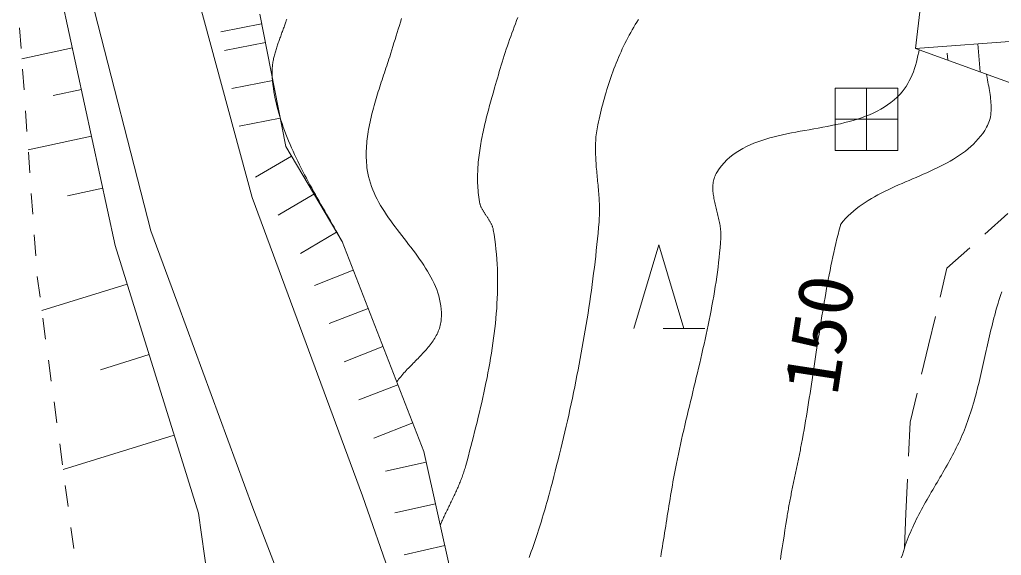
# Model space of a CAD drawing. Units: millimetres, scale not verified. Extents: x 40000 to 680000, y 20000 to 380000.
# Drawn here: x 170600 to 194112, y 255223 to 268062 of the extents above; entities that cross this region are included whole.
import ezdxf
from ezdxf.enums import TextEntityAlignment as Align

# ---------------------------------------------------------------- set-up
doc = ezdxf.new("R2010")
doc.units = ezdxf.units.MM
doc.header["$LTSCALE"] = 1000
doc.layers.add('M-BGD', color=7, linetype='Continuous', lineweight=13)
doc.layers.add('M-BMK-ROW', color=30, linetype='Continuous', lineweight=13)
doc.styles.add('ＭＳ ゴシック', font='')
doc.styles.get('ＭＳ ゴシック').set_extended_font_data('MS Gothic')

msp = doc.modelspace()

# ---------------------------------------------------------------- linework, layer by layer
at = {"layer": 'M-BGD'}
for p, q in [((171118, 270826), (172889, 262649)), ((171769, 270712), (173742, 262999)), ((174392, 270363), (176169, 263797)), ((192056, 267372), (226235, 269906)), ((192056, 267372), (192173, 268384)), ((176352, 268192), (176975, 265020)), ((170600, 267865), (170635, 267369)), ((176396, 267965), (175415, 267773)), ((171863, 267384), (170652, 267122)), ((176485, 267512), (175504, 267320)), ((192056, 267372), (195663, 266055)), ((193552, 267483), (193602, 266808)), ((192829, 267090), (192816, 267259)), ((170670, 266872), (170705, 266376)), ((172079, 266388), (171402, 266241)), ((176663, 266606), (175682, 266413)), ((170740, 265879), (170775, 265383)), ((176841, 265700), (175860, 265507)), ((172321, 265273), (170806, 264945)), ((176975, 265020), (178322, 262742)), ((170810, 264887), (170845, 264390)), ((177109, 264792), (176249, 264283)), ((170880, 263894), (170916, 263397)), ((172590, 264026), (171744, 263843)), ((177648, 263881), (176788, 263372)), ((176169, 263797), (178809, 256647)), ((194267, 263418), (193719, 262924)), ((170951, 262901), (170986, 262405)), ((178187, 262970), (177327, 262461)), ((172889, 262649), (174881, 256231)), ((178322, 262742), (180282, 257710)), ((185310, 260663), (185910, 262663)), ((185910, 262663), (186510, 260663)), ((192807, 262102), (193354, 262595)), ((178589, 262056), (177658, 261693)), ((192807, 262102), (192642, 261411)), ((171021, 261908), (171088, 261407)), ((173175, 261726), (171130, 261091)), ((178946, 261141), (178014, 260778)), ((171155, 260906), (171223, 260404)), ((192367, 260259), (192532, 260950)), ((186010, 260663), (187010, 260663)), ((179302, 260226), (178370, 259863)), ((192367, 260259), (192202, 259569)), ((171290, 259903), (171357, 259401)), ((173700, 260035), (172535, 259673)), ((179658, 259311), (178727, 258948)), ((191927, 258417), (192092, 259108)), ((171424, 258900), (171492, 258399)), ((180015, 258396), (179083, 258033)), ((191927, 258417), (191889, 257597)), ((174299, 258107), (171641, 257282)), ((171559, 257897), (171626, 257396)), ((180282, 257710), (181287, 253202)), ((180338, 257460), (179362, 257242)), ((191827, 256229), (191865, 257049)), ((171693, 256895), (171761, 256393)), ((178809, 256647), (180131, 252880)), ((176188, 256359), (177921, 251849)), ((180561, 256458), (179585, 256240)), ((174881, 256231), (175726, 250328)), ((191827, 256229), (191790, 255408)), ((171828, 255892), (171895, 255391)), ((180785, 255456), (179809, 255238))]:
    msp.add_line(p, q, dxfattribs=at)
for points in [[(178332, 262732), (178332, 262733), (178331, 262734), (178330, 262734), (178330, 262735), (178329, 262736), (178329, 262737), (178328, 262738), (178327, 262739), (178327, 262740), (178326, 262741), (178325, 262742), (178325, 262742), (178324, 262743), (178323, 262744), (178323, 262745), (178322, 262746), (178321, 262747), (178321, 262748), (178320, 262749), (178319, 262749), (178319, 262750), (178318, 262751), (178318, 262752), (178317, 262753), (178316, 262754), (178316, 262755), (178315, 262756), (178314, 262757), (178314, 262757), (178313, 262758), (178312, 262759), (178312, 262760), (178311, 262761), (178311, 262762), (178310, 262763), (178309, 262764), (178309, 262765), (178308, 262766), (178308, 262766), (178307, 262767), (178307, 262768), (178306, 262769), (178305, 262770), (178305, 262771), (178304, 262772), (178304, 262773), (178303, 262774), (178303, 262775), (178260, 262852), (178217, 262930), (178173, 263008), (178129, 263085), (178085, 263163), (178041, 263241), (177996, 263319), (177951, 263397), (177907, 263476), (177862, 263554), (177817, 263632), (177773, 263711), (177728, 263790), (177684, 263868), (177640, 263947), (177596, 264027), (177552, 264106), (177509, 264185), (177467, 264265), (177425, 264345), (177383, 264425), (177342, 264505), (177302, 264585), (177262, 264666), (177223, 264747), (177185, 264828), (177147, 264909), (177111, 264991), (177076, 265073), (177041, 265155), (177008, 265237), (176975, 265320), (176944, 265403), (176914, 265486), (176885, 265569), (176858, 265653), (176832, 265737), (176807, 265822), (176784, 265907), (176762, 265992), (176742, 266077), (176723, 266163), (176706, 266249), (176691, 266335), (176677, 266422), (176666, 266509), (176656, 266597), (176648, 266685), (176646, 266713), (176645, 266741), (176644, 266769), (176644, 266796), (176644, 266824), (176645, 266852), (176647, 266879), (176649, 266907), (176652, 266935), (176655, 266962), (176659, 266990), (176663, 267017), (176667, 267045), (176672, 267072), (176678, 267100), (176683, 267127), (176689, 267155), (176696, 267182), (176703, 267209), (176710, 267237), (176717, 267264), (176725, 267291), (176733, 267318), (176741, 267346), (176750, 267373), (176758, 267400), (176767, 267427), (176776, 267454), (176786, 267481), (176795, 267508), (176804, 267535), (176814, 267562), (176824, 267589), (176834, 267616), (176844, 267643), (176853, 267669), (176863, 267696), (176873, 267723), (176883, 267750), (176893, 267777), (176903, 267803), (176913, 267830), (176923, 267857), (176932, 267883), (176942, 267910), (176951, 267936), (176961, 267963), (176970, 267989), (176976, 268006), (176981, 268022), (176987, 268038), (176993, 268055), (176999, 268071)], [(179631, 259381), (179654, 259412), (179677, 259443), (179701, 259473), (179726, 259504), (179751, 259534), (179777, 259564), (179804, 259594), (179830, 259623), (179858, 259653), (179885, 259682), (179913, 259711), (179941, 259740), (179969, 259769), (179998, 259798), (180026, 259827), (180055, 259856), (180084, 259885), (180112, 259914), (180141, 259943), (180169, 259972), (180197, 260002), (180225, 260031), (180252, 260060), (180280, 260090), (180306, 260119), (180333, 260149), (180359, 260179), (180384, 260209), (180409, 260240), (180433, 260270), (180456, 260301), (180479, 260332), (180500, 260364), (180521, 260395), (180541, 260427), (180560, 260460), (180579, 260493), (180596, 260526), (180612, 260559), (180626, 260593), (180640, 260628), (180652, 260663), (180663, 260698), (180673, 260734), (180681, 260770), (180688, 260807), (180694, 260844), (180697, 260882), (180702, 260965), (180701, 261046), (180697, 261127), (180688, 261206), (180675, 261285), (180659, 261363), (180638, 261440), (180615, 261517), (180588, 261593), (180558, 261668), (180525, 261742), (180489, 261816), (180451, 261890), (180411, 261963), (180368, 262035), (180324, 262107), (180277, 262179), (180229, 262251), (180179, 262322), (180129, 262393), (180077, 262464), (180024, 262534), (179970, 262605), (179916, 262675), (179862, 262746), (179807, 262817), (179753, 262887), (179698, 262958), (179644, 263029), (179591, 263100), (179538, 263171), (179486, 263243), (179435, 263315), (179385, 263387), (179337, 263460), (179291, 263533), (179246, 263607), (179203, 263681), (179163, 263756), (179125, 263832), (179089, 263908), (179056, 263985), (179026, 264062), (178999, 264141), (178975, 264220), (178955, 264300), (178938, 264381), (178925, 264463), (178918, 264520), (178912, 264577), (178908, 264634), (178905, 264691), (178903, 264748), (178902, 264806), (178902, 264863), (178903, 264920), (178906, 264977), (178909, 265034), (178914, 265091), (178919, 265148), (178925, 265205), (178932, 265262), (178940, 265319), (178949, 265376), (178958, 265433), (178969, 265490), (178979, 265547), (178991, 265604), (179003, 265660), (179016, 265717), (179030, 265774), (179044, 265831), (179059, 265887), (179074, 265944), (179089, 266001), (179105, 266057), (179121, 266113), (179138, 266170), (179155, 266226), (179172, 266282), (179190, 266339), (179208, 266395), (179226, 266451), (179244, 266507), (179262, 266563), (179280, 266619), (179299, 266674), (179317, 266730), (179336, 266786), (179354, 266841), (179372, 266897), (179391, 266952), (179409, 267007), (179427, 267062), (179444, 267117), (179462, 267172), (179488, 267255), (179514, 267337), (179540, 267420), (179565, 267503), (179591, 267587), (179617, 267670), (179643, 267754), (179669, 267837), (179695, 267921), (179722, 268004), (179748, 268088)], [(180674, 255951), (180687, 255981), (180700, 256010), (180713, 256040), (180727, 256069), (180740, 256099), (180754, 256128), (180767, 256158), (180781, 256187), (180795, 256216), (180809, 256245), (180823, 256275), (180837, 256304), (180851, 256333), (180865, 256362), (180879, 256391), (180893, 256421), (180908, 256450), (180922, 256479), (180936, 256508), (180950, 256537), (180964, 256567), (180978, 256596), (180992, 256625), (181006, 256654), (181020, 256684), (181033, 256713), (181047, 256742), (181060, 256772), (181074, 256801), (181087, 256831), (181100, 256860), (181113, 256890), (181125, 256920), (181138, 256950), (181150, 256979), (181162, 257009), (181174, 257039), (181185, 257069), (181196, 257100), (181207, 257130), (181218, 257160), (181229, 257191), (181239, 257221), (181249, 257252), (181258, 257283), (181267, 257314), (181276, 257345), (181285, 257376), (181315, 257491), (181346, 257606), (181376, 257721), (181406, 257836), (181437, 257952), (181467, 258068), (181496, 258184), (181526, 258301), (181555, 258418), (181583, 258535), (181611, 258652), (181639, 258769), (181666, 258887), (181693, 259004), (181719, 259122), (181744, 259240), (181769, 259358), (181793, 259476), (181816, 259595), (181839, 259713), (181860, 259832), (181880, 259950), (181900, 260069), (181919, 260188), (181936, 260307), (181952, 260425), (181968, 260544), (181982, 260663), (181994, 260782), (182006, 260901), (182016, 261020), (182025, 261138), (182032, 261257), (182038, 261376), (182043, 261495), (182046, 261613), (182047, 261732), (182047, 261850), (182045, 261968), (182041, 262087), (182035, 262205), (182028, 262322), (182019, 262440), (182008, 262558), (181994, 262675), (181979, 262793), (181962, 262910), (181943, 263027), (181940, 263042), (181937, 263057), (181933, 263072), (181928, 263087), (181924, 263101), (181918, 263116), (181913, 263130), (181907, 263144), (181900, 263158), (181893, 263172), (181886, 263186), (181879, 263200), (181871, 263214), (181864, 263228), (181856, 263241), (181847, 263255), (181839, 263268), (181830, 263282), (181822, 263295), (181813, 263308), (181804, 263321), (181795, 263335), (181786, 263348), (181777, 263361), (181768, 263375), (181759, 263388), (181750, 263401), (181741, 263414), (181732, 263428), (181723, 263441), (181715, 263454), (181706, 263468), (181698, 263481), (181690, 263495), (181682, 263509), (181675, 263522), (181667, 263536), (181660, 263550), (181654, 263564), (181647, 263578), (181641, 263593), (181636, 263607), (181631, 263621), (181626, 263636), (181622, 263651), (181618, 263666), (181614, 263681), (181612, 263696), (181603, 263751), (181595, 263807), (181588, 263862), (181583, 263917), (181578, 263973), (181574, 264028), (181571, 264084), (181569, 264139), (181567, 264195), (181567, 264251), (181567, 264307), (181568, 264363), (181570, 264418), (181573, 264474), (181576, 264530), (181580, 264586), (181585, 264642), (181591, 264698), (181597, 264754), (181603, 264810), (181611, 264866), (181618, 264922), (181627, 264978), (181636, 265034), (181645, 265090), (181655, 265145), (181665, 265201), (181676, 265257), (181688, 265313), (181699, 265368), (181711, 265424), (181724, 265480), (181736, 265535), (181750, 265590), (181763, 265646), (181776, 265701), (181790, 265756), (181805, 265811), (181819, 265866), (181833, 265921), (181848, 265975), (181863, 266030), (181878, 266085), (181893, 266139), (181908, 266193), (181923, 266247), (181939, 266301), (181954, 266355), (181976, 266431), (181998, 266508), (182020, 266585), (182042, 266662), (182065, 266738), (182088, 266815), (182111, 266892), (182134, 266969), (182158, 267046), (182182, 267123), (182206, 267200), (182231, 267277), (182256, 267354), (182282, 267430), (182308, 267507), (182334, 267583), (182361, 267659), (182389, 267735), (182416, 267811), (182445, 267886), (182474, 267962), (182503, 268037), (182533, 268111)], [(182803, 255168), (182829, 255241), (182854, 255314), (182880, 255386), (182905, 255459), (182929, 255532), (182954, 255605), (182978, 255678), (183002, 255751), (183026, 255825), (183049, 255898), (183072, 255971), (183095, 256045), (183118, 256118), (183140, 256192), (183162, 256266), (183184, 256340), (183205, 256414), (183226, 256488), (183247, 256562), (183267, 256636), (183287, 256710), (183323, 256843), (183358, 256977), (183393, 257110), (183427, 257244), (183461, 257378), (183495, 257511), (183528, 257645), (183561, 257779), (183593, 257914), (183625, 258048), (183657, 258182), (183688, 258317), (183719, 258451), (183749, 258586), (183779, 258721), (183808, 258856), (183837, 258991), (183866, 259126), (183894, 259261), (183921, 259397), (183948, 259532), (183975, 259668), (184001, 259803), (184027, 259939), (184052, 260075), (184076, 260211), (184100, 260347), (184124, 260483), (184147, 260619), (184169, 260755), (184191, 260891), (184213, 261028), (184234, 261164), (184254, 261301), (184274, 261437), (184293, 261574), (184311, 261711), (184329, 261848), (184347, 261984), (184364, 262121), (184380, 262258), (184396, 262395), (184411, 262532), (184425, 262670), (184439, 262807), (184452, 262944), (184464, 263081), (184476, 263219), (184480, 263267), (184483, 263315), (184485, 263363), (184486, 263412), (184487, 263460), (184487, 263508), (184486, 263557), (184485, 263605), (184484, 263654), (184481, 263702), (184479, 263751), (184476, 263800), (184473, 263848), (184469, 263897), (184465, 263946), (184461, 263994), (184457, 264043), (184452, 264092), (184448, 264140), (184443, 264189), (184438, 264238), (184433, 264286), (184429, 264335), (184424, 264384), (184420, 264432), (184416, 264481), (184411, 264529), (184408, 264578), (184404, 264626), (184401, 264675), (184398, 264723), (184396, 264772), (184394, 264820), (184392, 264868), (184391, 264917), (184391, 264965), (184391, 265013), (184392, 265061), (184394, 265109), (184396, 265157), (184399, 265205), (184403, 265253), (184408, 265300), (184413, 265348), (184420, 265396), (184428, 265443), (184436, 265490), (184446, 265538), (184461, 265609), (184477, 265680), (184494, 265751), (184511, 265822), (184528, 265893), (184546, 265964), (184565, 266036), (184584, 266107), (184604, 266178), (184624, 266249), (184645, 266320), (184666, 266391), (184688, 266462), (184711, 266533), (184734, 266603), (184758, 266673), (184782, 266743), (184807, 266813), (184833, 266883), (184860, 266952), (184887, 267021), (184915, 267090), (184943, 267158), (184972, 267226), (185003, 267293), (185033, 267361), (185065, 267427), (185097, 267493), (185130, 267559), (185164, 267624), (185199, 267689), (185234, 267753), (185270, 267817), (185308, 267880), (185345, 267943), (185384, 268004), (185424, 268065)], [(185953, 255189), (185967, 255271), (185981, 255352), (185994, 255433), (186008, 255515), (186021, 255597), (186034, 255678), (186047, 255760), (186060, 255841), (186073, 255923), (186085, 256005), (186098, 256086), (186111, 256168), (186124, 256250), (186137, 256331), (186150, 256413), (186163, 256494), (186176, 256576), (186190, 256657), (186204, 256739), (186217, 256820), (186232, 256902), (186246, 256983), (186261, 257064), (186276, 257145), (186291, 257226), (186307, 257307), (186330, 257422), (186354, 257537), (186378, 257652), (186402, 257766), (186427, 257881), (186453, 257996), (186479, 258110), (186505, 258225), (186531, 258339), (186558, 258454), (186585, 258568), (186612, 258683), (186640, 258797), (186667, 258911), (186695, 259026), (186722, 259140), (186750, 259254), (186778, 259369), (186805, 259483), (186832, 259598), (186860, 259712), (186887, 259826), (186913, 259941), (186940, 260055), (186966, 260170), (186992, 260284), (187017, 260399), (187042, 260514), (187067, 260629), (187091, 260743), (187114, 260858), (187137, 260973), (187160, 261088), (187181, 261203), (187202, 261319), (187223, 261434), (187242, 261549), (187261, 261665), (187279, 261781), (187295, 261896), (187311, 262012), (187326, 262128), (187340, 262244), (187353, 262361), (187365, 262477), (187376, 262594), (187386, 262710), (187394, 262827), (187396, 262860), (187396, 262893), (187396, 262927), (187394, 262960), (187392, 262994), (187389, 263027), (187385, 263061), (187380, 263095), (187375, 263129), (187369, 263163), (187362, 263197), (187355, 263232), (187348, 263266), (187340, 263300), (187332, 263335), (187323, 263369), (187315, 263404), (187306, 263438), (187298, 263472), (187289, 263507), (187280, 263541), (187272, 263575), (187264, 263609), (187256, 263643), (187248, 263677), (187241, 263711), (187234, 263745), (187227, 263779), (187222, 263812), (187216, 263845), (187212, 263878), (187208, 263911), (187205, 263944), (187203, 263977), (187202, 264009), (187201, 264041), (187202, 264073), (187204, 264104), (187207, 264135), (187212, 264166), (187217, 264197), (187224, 264227), (187233, 264257), (187243, 264287), (187254, 264316), (187267, 264345), (187282, 264374), (187298, 264402), (187352, 264484), (187411, 264561), (187473, 264633), (187539, 264700), (187609, 264764), (187682, 264822), (187759, 264877), (187838, 264929), (187921, 264976), (188006, 265021), (188094, 265062), (188185, 265100), (188278, 265135), (188373, 265168), (188469, 265199), (188568, 265228), (188668, 265254), (188770, 265279), (188873, 265303), (188977, 265325), (189083, 265346), (189189, 265366), (189295, 265386), (189402, 265405), (189510, 265424), (189617, 265443), (189725, 265462), (189832, 265482), (189939, 265502), (190045, 265523), (190151, 265545), (190256, 265568), (190360, 265593), (190463, 265619), (190564, 265647), (190664, 265677), (190762, 265710), (190858, 265745), (190953, 265782), (191045, 265823), (191135, 265866), (191222, 265913), (191307, 265963), (191388, 266017), (191467, 266075), (191543, 266138), (191615, 266204), (191684, 266275), (191736, 266335), (191784, 266398), (191828, 266462), (191869, 266529), (191907, 266597), (191942, 266668), (191974, 266740), (192004, 266813), (192030, 266889), (192055, 266965), (192077, 267043), (192097, 267122), (192115, 267203), (192132, 267284), (192142, 267341)], [(188822, 255123), (188842, 255264), (188863, 255405), (188884, 255546), (188906, 255686), (188927, 255827), (188949, 255968), (188972, 256109), (188978, 256146), (188984, 256184), (188990, 256221), (188996, 256259), (189003, 256297), (189010, 256334), (189016, 256372), (189023, 256409), (189030, 256447), (189037, 256484), (189044, 256521), (189052, 256559), (189059, 256596), (189066, 256634), (189074, 256671), (189081, 256708), (189089, 256746), (189096, 256783), (189104, 256821), (189112, 256858), (189119, 256895), (189127, 256932), (189135, 256970), (189143, 257007), (189151, 257044), (189158, 257082), (189166, 257119), (189174, 257156), (189182, 257194), (189190, 257231), (189198, 257268), (189206, 257306), (189214, 257343), (189221, 257380), (189229, 257418), (189237, 257455), (189245, 257492), (189253, 257530), (189260, 257567), (189268, 257604), (189275, 257642), (189283, 257679), (189290, 257716), (189298, 257754), (189305, 257791), (189312, 257829), (189320, 257866), (189327, 257903), (189347, 258012), (189367, 258121), (189386, 258230), (189405, 258339), (189424, 258448), (189442, 258557), (189460, 258666), (189478, 258775), (189495, 258885), (189512, 258994), (189529, 259103), (189546, 259213), (189563, 259322), (189580, 259432), (189596, 259541), (189613, 259651), (189629, 259760), (189646, 259870), (189662, 259979), (189678, 260089), (189695, 260198), (189712, 260308), (189728, 260417), (189745, 260526), (189762, 260636), (189779, 260745), (189797, 260854), (189814, 260964), (189832, 261073), (189850, 261182), (189869, 261291), (189888, 261400), (189907, 261509), (189926, 261617), (189947, 261726), (189967, 261835), (189988, 261943), (190009, 262052), (190031, 262160), (190054, 262268), (190077, 262376), (190100, 262484), (190125, 262592), (190149, 262699), (190175, 262807), (190201, 262914), (190228, 263021), (190256, 263128), (190256, 263129), (190256, 263130), (190257, 263131), (190257, 263131), (190257, 263132), (190257, 263133), (190257, 263133), (190257, 263134), (190258, 263135), (190258, 263136), (190258, 263136), (190258, 263137), (190258, 263138), (190258, 263139), (190259, 263139), (190259, 263140), (190259, 263141), (190259, 263141), (190259, 263142), (190260, 263143), (190260, 263144), (190260, 263144), (190260, 263145), (190260, 263146), (190261, 263147), (190261, 263147), (190261, 263148), (190261, 263149), (190261, 263149), (190262, 263150), (190262, 263151), (190262, 263152), (190262, 263152), (190263, 263153), (190263, 263154), (190263, 263154), (190264, 263155), (190264, 263156), (190264, 263156), (190265, 263157), (190265, 263157), (190265, 263158), (190266, 263159), (190266, 263159), (190267, 263160), (190267, 263161), (190267, 263161), (190268, 263162), (190323, 263229), (190380, 263294), (190441, 263356), (190503, 263416), (190568, 263473), (190635, 263528), (190704, 263581), (190775, 263632), (190848, 263682), (190923, 263729), (190999, 263775), (191076, 263819), (191155, 263862), (191235, 263904), (191316, 263945), (191398, 263985), (191481, 264023), (191564, 264062), (191648, 264099), (191732, 264136), (191817, 264173), (191902, 264209), (191987, 264245), (192071, 264282), (192156, 264318), (192240, 264355), (192324, 264392), (192407, 264430), (192490, 264468), (192572, 264507), (192652, 264547), (192732, 264588), (192810, 264630), (192887, 264673), (192963, 264718), (193037, 264764), (193110, 264812), (193180, 264862), (193249, 264913), (193315, 264966), (193380, 265022), (193442, 265080), (193501, 265140), (193558, 265203), (193612, 265268), (193664, 265336), (193712, 265407), (193758, 265481), (193779, 265521), (193798, 265563), (193814, 265605), (193828, 265648), (193840, 265691), (193849, 265736), (193856, 265781), (193861, 265827), (193865, 265874), (193866, 265921), (193866, 265969), (193865, 266017), (193862, 266066), (193858, 266115), (193853, 266164), (193848, 266214), (193841, 266264), (193833, 266314), (193825, 266364), (193817, 266415), (193808, 266465), (193799, 266516), (193790, 266566), (193781, 266617), (193772, 266667), (193763, 266717), (193758, 266751)], [(173742, 262999), (174392, 261249), (176188, 256359)], [(191715, 255160), (191740, 255238), (191764, 255317), (191790, 255395), (191811, 255460), (191834, 255523), (191857, 255587), (191882, 255649), (191907, 255712), (191933, 255774), (191960, 255836), (191988, 255897), (192016, 255959), (192046, 256020), (192075, 256080), (192106, 256141), (192137, 256201), (192168, 256261), (192200, 256321), (192232, 256380), (192265, 256440), (192298, 256499), (192332, 256558), (192365, 256617), (192399, 256676), (192433, 256735), (192468, 256794), (192502, 256853), (192537, 256911), (192571, 256970), (192605, 257029), (192640, 257088), (192674, 257146), (192708, 257205), (192742, 257264), (192776, 257323), (192810, 257383), (192843, 257442), (192876, 257501), (192908, 257561), (192940, 257621), (192972, 257681), (193003, 257741), (193033, 257802), (193063, 257862), (193093, 257923), (193121, 257985), (193149, 258046), (193176, 258108), (193203, 258170), (193228, 258233), (193253, 258296), (193279, 258364), (193304, 258433), (193328, 258502), (193351, 258571), (193374, 258640), (193396, 258710), (193417, 258779), (193438, 258849), (193458, 258920), (193478, 258990), (193497, 259060), (193516, 259131), (193534, 259202), (193552, 259272), (193570, 259343), (193587, 259414), (193604, 259486), (193620, 259557), (193637, 259628), (193653, 259700), (193669, 259771), (193685, 259843), (193701, 259914), (193717, 259986), (193733, 260057), (193749, 260129), (193764, 260200), (193780, 260272), (193796, 260343), (193813, 260415), (193829, 260486), (193846, 260557), (193863, 260629), (193880, 260700), (193897, 260771), (193915, 260842), (193933, 260912), (193952, 260983), (193971, 261053), (193991, 261124), (194011, 261194), (194032, 261264), (194053, 261334), (194075, 261403), (194098, 261473), (194121, 261542)]]:
    msp.add_lwpolyline(points, dxfattribs=at)
at = {"layer": 'M-BMK-ROW'}
for p, q in [((190130, 264923), (190130, 266423)), ((190130, 266423), (191630, 266423)), ((190880, 264923), (190880, 266423)), ((191630, 266423), (191630, 264923)), ((191630, 265673), (190130, 265673)), ((191630, 264923), (190130, 264923))]:
    msp.add_line(p, q, dxfattribs=at)

# ---------------------------------------------------------------- texts
at = {"layer": 'M-BGD', "style": 'ＭＳ ゴシック', "width": 1.05}
msp.add_text('150', height=1320, rotation=81.246, dxfattribs=at).set_placement((189745, 260526), align=Align.MIDDLE_CENTER)

doc.saveas('drawing.dxf')
